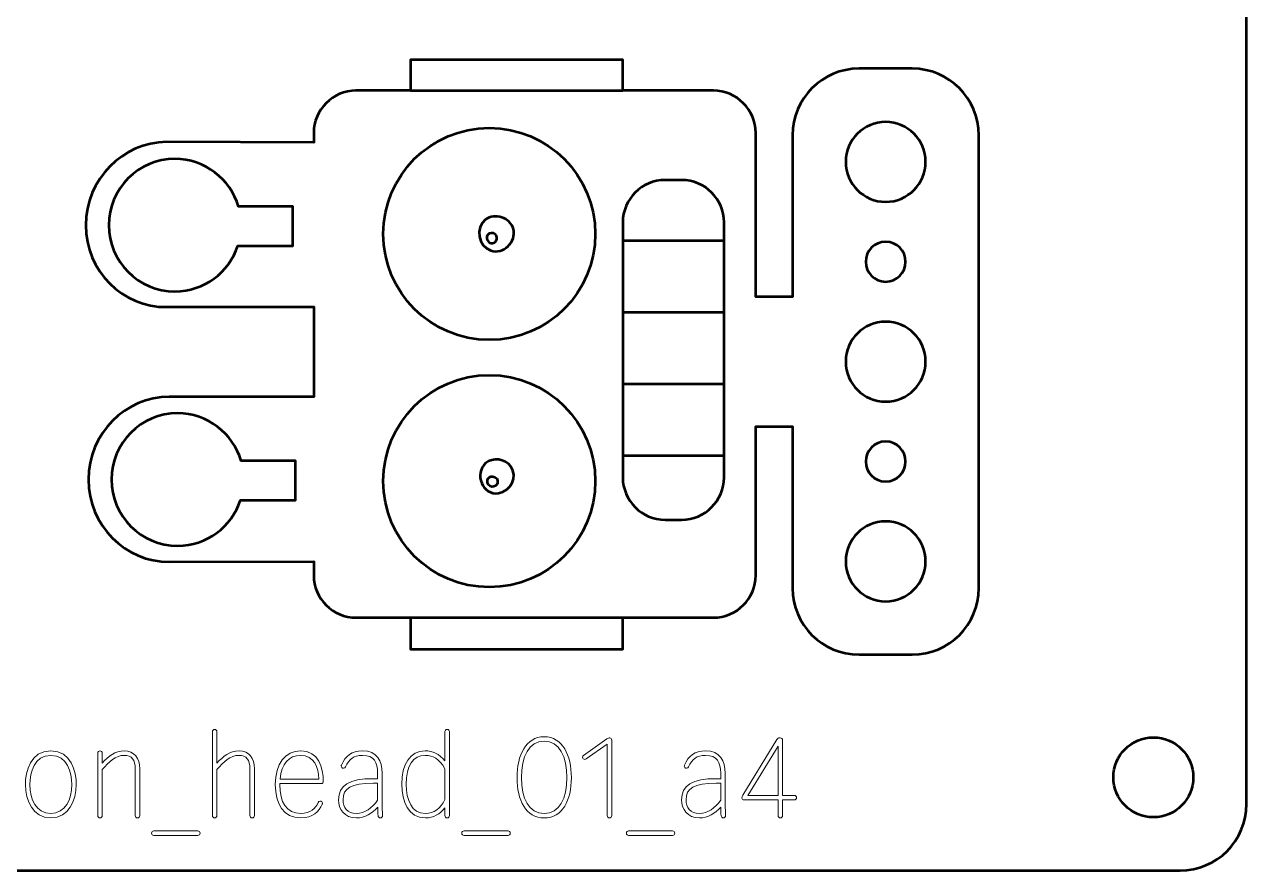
# Model space of a CAD drawing. Header units: centimetres. Extents: x -10.5 to 10.4, y -14.9 to 14.9.
# Drawn here: x 1.22 to 10.4, y -14.95 to -8.6 of the extents above; entities that cross this region are included whole.
import ezdxf

# ---------------------------------------------------------------- set-up
doc = ezdxf.new("R2010")
doc.units = ezdxf.units.CM
doc.header["$MEASUREMENT"] = 0
doc.layers.add('Layer 1', color=7, linetype='Continuous')

msp = doc.modelspace()

# ---------------------------------------------------------------- linework, layer by layer
at = {"layer": 'Layer 1', "lineweight": 53}
msp.add_ellipse((9.7, -14.25), major_axis=(0, 0.3), ratio=1, dxfattribs=at)
at = {"layer": 'Layer 1', "color": 1, "lineweight": 53}
msp.add_open_spline([(-10.5, -14.45), (-10.5, -14.45), (-10.5, 14.45), (-10.5, 14.45), (-10.5, 14.45), (-10.5, 14.72614), (-10.27614, 14.95), (-10, 14.95), (-10, 14.95), (-10, 14.95), (9.9, 14.95), (9.9, 14.95), (9.9, 14.95), (10.17614, 14.95), (10.4, 14.72614), (10.4, 14.45), (10.4, 14.45), (10.4, 14.45), (10.4, -14.45), (10.4, -14.45), (10.4, -14.45), (10.4, -14.72614), (10.17614, -14.95), (9.9, -14.95), (9.9, -14.95), (9.9, -14.95), (-10, -14.95), (-10, -14.95), (-10, -14.95), (-10.27614, -14.95), (-10.5, -14.72614), (-10.5, -14.45)], degree=3, knots=[0, 0, 0, 0, 0.1111111, 0.1111111, 0.1111111, 0.1111111, 0.2222222, 0.2222222, 0.2222222, 0.2222222, 0.3333333, 0.3333333, 0.3333333, 0.3333333, 0.4444444, 0.4444444, 0.4444444, 0.4444444, 0.5555556, 0.5555556, 0.5555556, 0.5555556, 0.6666667, 0.6666667, 0.6666667, 0.6666667, 0.7777778, 0.7777778, 0.7777778, 0.7777778, 1, 1, 1, 1], dxfattribs=at)
at = {"layer": 'Layer 1', "color": 3, "lineweight": 53}
msp.add_open_spline([(8.38858, -9.42856), (8.38858, -9.42856), (8.38858, -12.82856), (8.38858, -12.82856), (8.38858, -12.82856), (8.38858, -13.1047), (8.16472, -13.32856), (7.88858, -13.32856), (7.88858, -13.32856), (7.88858, -13.32856), (7.48858, -13.32856), (7.48858, -13.32856), (7.48858, -13.32856), (7.21244, -13.32856), (6.98858, -13.1047), (6.98858, -12.82856), (6.98858, -12.82856), (6.98858, -12.82856), (6.98858, -11.61606), (6.98858, -11.61606), (6.98858, -11.61606), (6.98858, -11.61606), (6.71225, -11.61606), (6.71225, -11.61606), (6.71225, -11.61606), (6.71225, -11.61606), (6.71225, -12.73344), (6.71225, -12.73344), (6.71225, -12.73344), (6.71225, -12.90807), (6.56939, -13.05093), (6.39476, -13.05093), (6.39476, -13.05093), (6.39476, -13.05093), (5.71346, -13.05093), (5.71346, -13.05093), (5.71346, -13.05093), (5.71346, -13.05093), (5.71346, -13.28888), (5.71346, -13.28888), (5.71346, -13.28888), (5.71346, -13.28888), (4.11785, -13.28888), (4.11785, -13.28888), (4.11785, -13.28888), (4.11785, -13.28888), (4.11785, -13.05093), (4.11785, -13.05093), (4.11785, -13.05093), (4.11785, -13.05093), (3.70924, -13.05093), (3.70924, -13.05093), (3.70924, -13.05093), (3.53461, -13.05093), (3.39173, -12.90807), (3.39173, -12.73344), (3.39173, -12.73344), (3.39173, -12.73344), (3.39173, -12.62852), (3.39173, -12.62852), (3.39173, -12.62852), (3.39173, -12.62852), (2.30532, -12.63199), (2.30532, -12.63199), (2.30532, -12.63199), (1.97675, -12.63547), (1.69841, -12.35713), (1.69841, -12.01396), (1.69841, -12.01396), (1.69841, -11.67053), (1.97675, -11.3922), (2.30532, -11.39219), (2.30532, -11.39219), (2.30532, -11.39219), (3.39173, -11.39218), (3.39173, -11.39218), (3.39173, -11.39218), (3.39173, -11.39218), (3.39173, -10.71833), (3.39173, -10.71833), (3.39173, -10.71833), (3.39173, -10.71833), (2.28697, -10.71777), (2.28697, -10.71777), (2.28697, -10.71777), (1.95692, -10.72525), (1.67857, -10.44693), (1.67857, -10.10377), (1.67857, -10.10377), (1.67857, -9.76032), (1.95692, -9.482), (2.28697, -9.47796), (2.28697, -9.47796), (2.28697, -9.47796), (3.39173, -9.48197), (3.39173, -9.48197), (3.39173, -9.48197), (3.39173, -9.48197), (3.39173, -9.41133), (3.39173, -9.41133), (3.39173, -9.41133), (3.39173, -9.23669), (3.53461, -9.09383), (3.70924, -9.09383), (3.70924, -9.09383), (3.70924, -9.09383), (4.11785, -9.09383), (4.11785, -9.09383), (4.11785, -9.09383), (4.11785, -9.09383), (4.11785, -8.86142), (4.11785, -8.86142), (4.11785, -8.86142), (4.11785, -8.86142), (5.71346, -8.86142), (5.71346, -8.86142), (5.71346, -8.86142), (5.71346, -8.86142), (5.71346, -9.09383), (5.71346, -9.09383), (5.71346, -9.09383), (5.71346, -9.09383), (6.39476, -9.09383), (6.39476, -9.09383), (6.39476, -9.09383), (6.56939, -9.09383), (6.71225, -9.23669), (6.71225, -9.41133), (6.71225, -9.41133), (6.71225, -9.41133), (6.71225, -10.64106), (6.71225, -10.64106), (6.71225, -10.64106), (6.71225, -10.64106), (6.98858, -10.64106), (6.98858, -10.64106), (6.98858, -10.64106), (6.98858, -10.64106), (6.98858, -9.42856), (6.98858, -9.42856), (6.98858, -9.42856), (6.98858, -9.15242), (7.21244, -8.92856), (7.48858, -8.92856), (7.48858, -8.92856), (7.48858, -8.92856), (7.88858, -8.92856), (7.88858, -8.92856), (7.88858, -8.92856), (8.16472, -8.92856), (8.38858, -9.15242), (8.38858, -9.42856)], degree=3, knots=[0, 0, 0, 0, 0.025641, 0.025641, 0.025641, 0.025641, 0.0512821, 0.0512821, 0.0512821, 0.0512821, 0.0769231, 0.0769231, 0.0769231, 0.0769231, 0.1025641, 0.1025641, 0.1025641, 0.1025641, 0.1282051, 0.1282051, 0.1282051, 0.1282051, 0.1538462, 0.1538462, 0.1538462, 0.1538462, 0.1794872, 0.1794872, 0.1794872, 0.1794872, 0.2051282, 0.2051282, 0.2051282, 0.2051282, 0.2307692, 0.2307692, 0.2307692, 0.2307692, 0.2564103, 0.2564103, 0.2564103, 0.2564103, 0.2820513, 0.2820513, 0.2820513, 0.2820513, 0.3076923, 0.3076923, 0.3076923, 0.3076923, 0.3333333, 0.3333333, 0.3333333, 0.3333333, 0.3589744, 0.3589744, 0.3589744, 0.3589744, 0.3846154, 0.3846154, 0.3846154, 0.3846154, 0.4102564, 0.4102564, 0.4102564, 0.4102564, 0.4358974, 0.4358974, 0.4358974, 0.4358974, 0.4615385, 0.4615385, 0.4615385, 0.4615385, 0.4871795, 0.4871795, 0.4871795, 0.4871795, 0.5128205, 0.5128205, 0.5128205, 0.5128205, 0.5384615, 0.5384615, 0.5384615, 0.5384615, 0.5641026, 0.5641026, 0.5641026, 0.5641026, 0.5897436, 0.5897436, 0.5897436, 0.5897436, 0.6153846, 0.6153846, 0.6153846, 0.6153846, 0.6410256, 0.6410256, 0.6410256, 0.6410256, 0.6666667, 0.6666667, 0.6666667, 0.6666667, 0.6923077, 0.6923077, 0.6923077, 0.6923077, 0.7179487, 0.7179487, 0.7179487, 0.7179487, 0.7435897, 0.7435897, 0.7435897, 0.7435897, 0.7692308, 0.7692308, 0.7692308, 0.7692308, 0.7948718, 0.7948718, 0.7948718, 0.7948718, 0.8205128, 0.8205128, 0.8205128, 0.8205128, 0.8461538, 0.8461538, 0.8461538, 0.8461538, 0.8717949, 0.8717949, 0.8717949, 0.8717949, 0.8974359, 0.8974359, 0.8974359, 0.8974359, 0.9230769, 0.9230769, 0.9230769, 0.9230769, 0.9487179, 0.9487179, 0.9487179, 0.9487179, 1, 1, 1, 1], dxfattribs=at)
at = {"layer": 'Layer 1', "color": 5, "lineweight": 53}
for points in [[(4.11786, -9.09383), (4.11786, -9.09383), (5.71346, -9.09383), (5.71346, -9.09383)], [(6.03095, -9.76503), (5.85632, -9.76503), (5.71346, -9.90791), (5.71346, -10.08253)], [(6.15663, -9.76503), (6.15663, -9.76503), (6.03095, -9.76503), (6.03095, -9.76503)], [(6.47413, -10.08253), (6.47413, -9.90791), (6.33126, -9.76503), (6.15663, -9.76503)], [(5.71346, -10.08253), (5.71346, -10.08253), (5.71346, -11.99805), (5.71346, -11.99805)], [(6.47413, -11.99805), (6.47413, -11.99805), (6.47413, -10.08253), (6.47413, -10.08253)], [(6.47413, -10.22144), (6.47413, -10.22144), (5.71346, -10.22144), (5.71346, -10.22144)], [(6.47413, -10.75941), (6.47413, -10.75941), (5.71346, -10.75941), (5.71346, -10.75941)], [(6.47413, -11.29741), (6.47413, -11.29741), (5.71346, -11.29741), (5.71346, -11.29741)], [(6.47413, -11.83538), (6.47413, -11.83538), (5.71346, -11.83538), (5.71346, -11.83538)], [(5.71346, -11.99805), (5.71346, -12.17267), (5.85632, -12.31555), (6.03095, -12.31555)], [(6.15663, -12.31555), (6.33126, -12.31555), (6.47413, -12.17267), (6.47413, -11.99805)], [(6.03095, -12.31555), (6.03095, -12.31555), (6.15663, -12.31555), (6.15663, -12.31555)], [(4.11785, -13.05093), (4.11785, -13.05093), (5.71346, -13.05094), (5.71346, -13.05094)]]:
    msp.add_open_spline(points, degree=3, dxfattribs=at)
at = {"layer": 'Layer 1', "lineweight": 53}
for points in [[(7.68858, -9.92856), (7.5229, -9.92856), (7.38858, -9.79424), (7.38858, -9.62856), (7.38858, -9.62856), (7.38858, -9.46288), (7.5229, -9.32856), (7.68858, -9.32856), (7.68858, -9.32856), (7.85426, -9.32856), (7.98858, -9.46288), (7.98858, -9.62856), (7.98858, -9.62856), (7.98858, -9.79424), (7.85426, -9.92856), (7.68858, -9.92856)], [(7.68858, -10.52856), (7.60574, -10.52856), (7.53858, -10.4614), (7.53858, -10.37856), (7.53858, -10.37856), (7.53858, -10.29572), (7.60574, -10.22856), (7.68858, -10.22856), (7.68858, -10.22856), (7.77142, -10.22856), (7.83858, -10.29572), (7.83858, -10.37856), (7.83858, -10.37856), (7.83858, -10.4614), (7.77142, -10.52856), (7.68858, -10.52856)], [(7.68858, -11.42856), (7.5229, -11.42856), (7.38858, -11.29424), (7.38858, -11.12856), (7.38858, -11.12856), (7.38858, -10.96288), (7.5229, -10.82856), (7.68858, -10.82856), (7.68858, -10.82856), (7.85426, -10.82856), (7.98858, -10.96288), (7.98858, -11.12856), (7.98858, -11.12856), (7.98858, -11.29424), (7.85426, -11.42856), (7.68858, -11.42856)], [(7.68858, -12.02856), (7.60574, -12.02856), (7.53858, -11.9614), (7.53858, -11.87856), (7.53858, -11.87856), (7.53858, -11.79572), (7.60574, -11.72856), (7.68858, -11.72856), (7.68858, -11.72856), (7.77142, -11.72856), (7.83858, -11.79572), (7.83858, -11.87856), (7.83858, -11.87856), (7.83858, -11.9614), (7.77142, -12.02856), (7.68858, -12.02856)], [(7.68858, -12.92856), (7.5229, -12.92856), (7.38858, -12.79424), (7.38858, -12.62856), (7.38858, -12.62856), (7.38858, -12.46288), (7.5229, -12.32856), (7.68858, -12.32856), (7.68858, -12.32856), (7.85426, -12.32856), (7.98858, -12.46288), (7.98858, -12.62856), (7.98858, -12.62856), (7.98858, -12.79424), (7.85426, -12.92856), (7.68858, -12.92856)]]:
    msp.add_open_spline(points, degree=3, knots=[0, 0, 0, 0, 0.2, 0.2, 0.2, 0.2, 0.4, 0.4, 0.4, 0.4, 0.6, 0.6, 0.6, 0.6, 1, 1, 1, 1], dxfattribs=at)
at = {"layer": 'Layer 1', "color": 5, "lineweight": 53}
for points, knots in [([(4.7105, -9.37368), (4.27078, -9.37368), (3.9143, -9.73015), (3.9143, -10.16989), (3.9143, -10.16989), (3.9143, -10.60963), (4.27078, -10.96612), (4.7105, -10.96612), (4.7105, -10.96612), (5.15024, -10.96612), (5.50672, -10.60963), (5.50672, -10.16989), (5.50672, -10.16989), (5.50672, -9.73015), (5.15024, -9.37368), (4.7105, -9.37368)], [0, 0, 0, 0, 0.2, 0.2, 0.2, 0.2, 0.4, 0.4, 0.4, 0.4, 0.6, 0.6, 0.6, 0.6, 1, 1, 1, 1]), ([(2.34887, -9.60632), (2.57492, -9.60632), (2.76564, -9.75703), (2.82596, -9.96341), (2.82596, -9.96341), (2.82596, -9.96341), (3.23448, -9.96341), (3.23448, -9.96341), (3.23448, -9.96341), (3.23448, -9.96341), (3.23448, -10.25951), (3.23448, -10.25951), (3.23448, -10.25951), (3.23448, -10.25951), (2.8211, -10.25951), (2.8211, -10.25951), (2.8211, -10.25951), (2.7559, -10.45785), (2.5692, -10.60093), (2.34887, -10.60093), (2.34887, -10.60093), (2.07413, -10.60093), (1.85145, -10.37826), (1.85145, -10.10374), (1.85145, -10.10374), (1.85145, -9.82898), (2.07413, -9.60632), (2.34887, -9.60632)], [0, 0, 0, 0, 0.125, 0.125, 0.125, 0.125, 0.25, 0.25, 0.25, 0.25, 0.375, 0.375, 0.375, 0.375, 0.5, 0.5, 0.5, 0.5, 0.625, 0.625, 0.625, 0.625, 0.75, 0.75, 0.75, 0.75, 1, 1, 1, 1]), ([(4.80458, -10.04599), (4.84578, -10.05989), (4.88115, -10.09111), (4.89239, -10.13345), (4.89239, -10.13345), (4.91695, -10.22582), (4.81551, -10.32918), (4.72112, -10.2936), (4.72112, -10.2936), (4.62437, -10.26474), (4.60625, -10.12103), (4.68176, -10.06237), (4.68176, -10.06237), (4.71635, -10.03553), (4.76339, -10.03211), (4.80458, -10.04599)], [0, 0, 0, 0, 0.2, 0.2, 0.2, 0.2, 0.4, 0.4, 0.4, 0.4, 0.6, 0.6, 0.6, 0.6, 1, 1, 1, 1]), ([(4.70156, -10.22432), (4.69178, -10.2113), (4.68892, -10.19278), (4.69819, -10.17885), (4.69819, -10.17885), (4.71098, -10.15965), (4.74002, -10.15709), (4.75659, -10.17283), (4.75659, -10.17283), (4.7694, -10.185), (4.77215, -10.2064), (4.76287, -10.22141), (4.76287, -10.22141), (4.75667, -10.2314), (4.74556, -10.23787), (4.73399, -10.23931), (4.73399, -10.23931), (4.72071, -10.24094), (4.70952, -10.23492), (4.70156, -10.22432)], [0, 0, 0, 0, 0.1666667, 0.1666667, 0.1666667, 0.1666667, 0.3333333, 0.3333333, 0.3333333, 0.3333333, 0.5, 0.5, 0.5, 0.5, 0.6666667, 0.6666667, 0.6666667, 0.6666667, 1, 1, 1, 1]), ([(4.7105, -11.22977), (4.27078, -11.22977), (3.9143, -11.58624), (3.9143, -12.02598), (3.9143, -12.02598), (3.9143, -12.46572), (4.27078, -12.82223), (4.7105, -12.82223), (4.7105, -12.82223), (5.15024, -12.82223), (5.50672, -12.46572), (5.50672, -12.02598), (5.50672, -12.02598), (5.50672, -11.58624), (5.15024, -11.22977), (4.7105, -11.22977)], [0, 0, 0, 0, 0.2, 0.2, 0.2, 0.2, 0.4, 0.4, 0.4, 0.4, 0.6, 0.6, 0.6, 0.6, 1, 1, 1, 1]), ([(2.36871, -11.51651), (2.59477, -11.51651), (2.78548, -11.66722), (2.84581, -11.87359), (2.84581, -11.87359), (2.84581, -11.87359), (3.25433, -11.87359), (3.25433, -11.87359), (3.25433, -11.87359), (3.25433, -11.87359), (3.25433, -12.16971), (3.25433, -12.16971), (3.25433, -12.16971), (3.25433, -12.16971), (2.84094, -12.16971), (2.84094, -12.16971), (2.84094, -12.16971), (2.77575, -12.36804), (2.58905, -12.51113), (2.36871, -12.51113), (2.36871, -12.51113), (2.09396, -12.51113), (1.87129, -12.28846), (1.87129, -12.01392), (1.87129, -12.01392), (1.87129, -11.73918), (2.09396, -11.51651), (2.36871, -11.51651)], [0, 0, 0, 0, 0.125, 0.125, 0.125, 0.125, 0.25, 0.25, 0.25, 0.25, 0.375, 0.375, 0.375, 0.375, 0.5, 0.5, 0.5, 0.5, 0.625, 0.625, 0.625, 0.625, 0.75, 0.75, 0.75, 0.75, 1, 1, 1, 1]), ([(4.87183, -11.91579), (4.92842, -11.99477), (4.87256, -12.10045), (4.78021, -12.1161), (4.78021, -12.1161), (4.66047, -12.13645), (4.59407, -11.96881), (4.68336, -11.89184), (4.68336, -11.89184), (4.73723, -11.84546), (4.83007, -11.85755), (4.87183, -11.91579)], [0, 0, 0, 0, 0.25, 0.25, 0.25, 0.25, 0.5, 0.5, 0.5, 0.5, 1, 1, 1, 1]), ([(4.72198, -11.99142), (4.70423, -11.99634), (4.6908, -12.0147), (4.69747, -12.03899), (4.69747, -12.03899), (4.71095, -12.08804), (4.7831, -12.07125), (4.77328, -12.02026), (4.77328, -12.02026), (4.76879, -11.99708), (4.7422, -11.98581), (4.72198, -11.99142)], [0, 0, 0, 0, 0.25, 0.25, 0.25, 0.25, 0.5, 0.5, 0.5, 0.5, 1, 1, 1, 1])]:
    msp.add_open_spline(points, degree=3, knots=knots, dxfattribs=at)
at = {"layer": 'Layer 1', "color": 5, "lineweight": 9}
for points, knots in [([(2.64752, -14.5548), (2.65684, -14.5548), (2.66446, -14.54718), (2.66446, -14.53787), (2.66446, -14.53787), (2.66446, -14.53787), (2.66446, -14.19243), (2.66446, -14.19243), (2.66446, -14.19243), (2.71441, -14.1357), (2.76436, -14.0849), (2.8304, -14.0849), (2.8304, -14.0849), (2.88713, -14.0849), (2.91253, -14.11877), (2.91253, -14.1865), (2.91253, -14.1865), (2.91253, -14.1865), (2.91253, -14.53787), (2.91253, -14.53787), (2.91253, -14.53787), (2.91253, -14.54718), (2.92015, -14.5548), (2.92946, -14.5548), (2.92946, -14.5548), (2.93878, -14.5548), (2.9464, -14.54718), (2.9464, -14.53787), (2.9464, -14.53787), (2.9464, -14.53787), (2.9464, -14.1865), (2.9464, -14.1865), (2.9464, -14.1865), (2.9464, -14.10522), (2.9066, -14.05103), (2.8304, -14.05103), (2.8304, -14.05103), (2.76267, -14.05103), (2.71018, -14.09421), (2.66446, -14.14248), (2.66446, -14.14248), (2.66446, -14.14248), (2.66446, -13.9071), (2.66446, -13.9071), (2.66446, -13.9071), (2.66446, -13.89779), (2.65684, -13.89017), (2.64752, -13.89017), (2.64752, -13.89017), (2.63821, -13.89017), (2.63059, -13.89779), (2.63059, -13.9071), (2.63059, -13.9071), (2.63059, -13.9071), (2.63059, -14.53787), (2.63059, -14.53787), (2.63059, -14.53787), (2.63059, -14.54718), (2.63821, -14.5548), (2.64752, -14.5548)], [0, 0, 0, 0, 0.0625, 0.0625, 0.0625, 0.0625, 0.125, 0.125, 0.125, 0.125, 0.1875, 0.1875, 0.1875, 0.1875, 0.25, 0.25, 0.25, 0.25, 0.3125, 0.3125, 0.3125, 0.3125, 0.375, 0.375, 0.375, 0.375, 0.4375, 0.4375, 0.4375, 0.4375, 0.5, 0.5, 0.5, 0.5, 0.5625, 0.5625, 0.5625, 0.5625, 0.625, 0.625, 0.625, 0.625, 0.6875, 0.6875, 0.6875, 0.6875, 0.75, 0.75, 0.75, 0.75, 0.8125, 0.8125, 0.8125, 0.8125, 0.875, 0.875, 0.875, 0.875, 1, 1, 1, 1]), ([(4.2308, -14.5548), (4.29091, -14.5548), (4.34002, -14.52686), (4.37727, -14.4803), (4.37727, -14.4803), (4.37727, -14.4803), (4.37727, -14.53787), (4.37727, -14.53787), (4.37727, -14.53787), (4.37727, -14.54718), (4.38489, -14.5548), (4.3942, -14.5548), (4.3942, -14.5548), (4.40352, -14.5548), (4.41114, -14.54718), (4.41114, -14.53787), (4.41114, -14.53787), (4.41114, -14.53787), (4.41114, -13.9071), (4.41114, -13.9071), (4.41114, -13.9071), (4.41114, -13.89779), (4.40352, -13.89017), (4.3942, -13.89017), (4.3942, -13.89017), (4.38489, -13.89017), (4.37727, -13.89779), (4.37727, -13.9071), (4.37727, -13.9071), (4.37727, -13.9071), (4.37727, -14.12639), (4.37727, -14.12639), (4.37727, -14.12639), (4.33409, -14.07389), (4.28329, -14.05103), (4.22995, -14.05103), (4.22995, -14.05103), (4.1148, -14.05103), (4.053, -14.15264), (4.053, -14.30165), (4.053, -14.30165), (4.053, -14.43119), (4.1021, -14.5548), (4.2308, -14.5548)], [0, 0, 0, 0, 0.0833333, 0.0833333, 0.0833333, 0.0833333, 0.1666667, 0.1666667, 0.1666667, 0.1666667, 0.25, 0.25, 0.25, 0.25, 0.3333333, 0.3333333, 0.3333333, 0.3333333, 0.4166667, 0.4166667, 0.4166667, 0.4166667, 0.5, 0.5, 0.5, 0.5, 0.5833333, 0.5833333, 0.5833333, 0.5833333, 0.6666667, 0.6666667, 0.6666667, 0.6666667, 0.75, 0.75, 0.75, 0.75, 0.8333333, 0.8333333, 0.8333333, 0.8333333, 1, 1, 1, 1]), ([(5.12318, -14.5548), (5.26204, -14.5548), (5.32723, -14.42103), (5.32723, -14.25254), (5.32723, -14.25254), (5.32723, -14.08575), (5.26204, -13.9452), (5.12403, -13.9452), (5.12403, -13.9452), (5.12403, -13.9452), (5.12318, -13.9452), (5.12318, -13.9452), (5.12318, -13.9452), (5.12318, -13.9452), (5.12234, -13.9452), (5.12234, -13.9452), (5.12234, -13.9452), (4.98433, -13.9452), (4.91914, -14.08575), (4.91914, -14.25254), (4.91914, -14.25254), (4.91914, -14.42103), (4.98433, -14.5548), (5.12318, -14.5548)], [0, 0, 0, 0, 0.1428571, 0.1428571, 0.1428571, 0.1428571, 0.2857143, 0.2857143, 0.2857143, 0.2857143, 0.4285714, 0.4285714, 0.4285714, 0.4285714, 0.5714286, 0.5714286, 0.5714286, 0.5714286, 0.7142857, 0.7142857, 0.7142857, 0.7142857, 1, 1, 1, 1]), ([(5.61341, -14.5548), (5.62272, -14.5548), (5.63034, -14.54718), (5.63034, -14.53787), (5.63034, -14.53787), (5.63034, -14.53787), (5.63034, -13.9706), (5.63034, -13.9706), (5.63034, -13.9706), (5.63034, -13.95959), (5.62526, -13.95367), (5.61595, -13.95367), (5.61595, -13.95367), (5.60833, -13.95367), (5.60156, -13.95536), (5.59478, -13.96044), (5.59478, -13.96044), (5.59478, -13.96044), (5.41868, -14.0849), (5.41868, -14.0849), (5.41868, -14.0849), (5.41444, -14.08744), (5.4119, -14.09252), (5.4119, -14.09845), (5.4119, -14.09845), (5.4119, -14.10776), (5.41952, -14.11538), (5.42884, -14.11538), (5.42884, -14.11538), (5.43222, -14.11538), (5.43561, -14.11453), (5.439, -14.11199), (5.439, -14.11199), (5.439, -14.11199), (5.59648, -14.00108), (5.59648, -14.00108), (5.59648, -14.00108), (5.59648, -14.00108), (5.59648, -14.53787), (5.59648, -14.53787), (5.59648, -14.53787), (5.59648, -14.54718), (5.6041, -14.5548), (5.61341, -14.5548)], [0, 0, 0, 0, 0.0833333, 0.0833333, 0.0833333, 0.0833333, 0.1666667, 0.1666667, 0.1666667, 0.1666667, 0.25, 0.25, 0.25, 0.25, 0.3333333, 0.3333333, 0.3333333, 0.3333333, 0.4166667, 0.4166667, 0.4166667, 0.4166667, 0.5, 0.5, 0.5, 0.5, 0.5833333, 0.5833333, 0.5833333, 0.5833333, 0.6666667, 0.6666667, 0.6666667, 0.6666667, 0.75, 0.75, 0.75, 0.75, 0.8333333, 0.8333333, 0.8333333, 0.8333333, 1, 1, 1, 1]), ([(6.89696, -14.5548), (6.90627, -14.5548), (6.91389, -14.54718), (6.91389, -14.53787), (6.91389, -14.53787), (6.91389, -14.53787), (6.91389, -14.41934), (6.91389, -14.41934), (6.91389, -14.41934), (6.91389, -14.41934), (7.00195, -14.41934), (7.00195, -14.41934), (7.00195, -14.41934), (7.01126, -14.41934), (7.01888, -14.41172), (7.01888, -14.4024), (7.01888, -14.4024), (7.01888, -14.39309), (7.01126, -14.38547), (7.00195, -14.38547), (7.00195, -14.38547), (7.00195, -14.38547), (6.91389, -14.38547), (6.91389, -14.38547), (6.91389, -14.38547), (6.91389, -14.38547), (6.91389, -13.9706), (6.91389, -13.9706), (6.91389, -13.9706), (6.91389, -13.95959), (6.90796, -13.95367), (6.89696, -13.95367), (6.89696, -13.95367), (6.89696, -13.95367), (6.89188, -13.95367), (6.89188, -13.95367), (6.89188, -13.95367), (6.88256, -13.95367), (6.87664, -13.95705), (6.87156, -13.96552), (6.87156, -13.96552), (6.87156, -13.96552), (6.61502, -14.38462), (6.61502, -14.38462), (6.61502, -14.38462), (6.61078, -14.3914), (6.60909, -14.39732), (6.60909, -14.40579), (6.60909, -14.40579), (6.60909, -14.40579), (6.60909, -14.40664), (6.60909, -14.40664), (6.60909, -14.40664), (6.60909, -14.4151), (6.61502, -14.41934), (6.62602, -14.41934), (6.62602, -14.41934), (6.62602, -14.41934), (6.88002, -14.41934), (6.88002, -14.41934), (6.88002, -14.41934), (6.88002, -14.41934), (6.88002, -14.53787), (6.88002, -14.53787), (6.88002, -14.53787), (6.88002, -14.54718), (6.88764, -14.5548), (6.89696, -14.5548)], [0, 0, 0, 0, 0.0555556, 0.0555556, 0.0555556, 0.0555556, 0.1111111, 0.1111111, 0.1111111, 0.1111111, 0.1666667, 0.1666667, 0.1666667, 0.1666667, 0.2222222, 0.2222222, 0.2222222, 0.2222222, 0.2777778, 0.2777778, 0.2777778, 0.2777778, 0.3333333, 0.3333333, 0.3333333, 0.3333333, 0.3888889, 0.3888889, 0.3888889, 0.3888889, 0.4444444, 0.4444444, 0.4444444, 0.4444444, 0.5, 0.5, 0.5, 0.5, 0.5555556, 0.5555556, 0.5555556, 0.5555556, 0.6111111, 0.6111111, 0.6111111, 0.6111111, 0.6666667, 0.6666667, 0.6666667, 0.6666667, 0.7222222, 0.7222222, 0.7222222, 0.7222222, 0.7777778, 0.7777778, 0.7777778, 0.7777778, 0.8333333, 0.8333333, 0.8333333, 0.8333333, 0.8888889, 0.8888889, 0.8888889, 0.8888889, 1, 1, 1, 1]), ([(5.12318, -14.52094), (5.00719, -14.52094), (4.953, -14.41087), (4.953, -14.25254), (4.953, -14.25254), (4.953, -14.09591), (5.00804, -13.97907), (5.12234, -13.97907), (5.12234, -13.97907), (5.12234, -13.97907), (5.12318, -13.97907), (5.12318, -13.97907), (5.12318, -13.97907), (5.12318, -13.97907), (5.12403, -13.97907), (5.12403, -13.97907), (5.12403, -13.97907), (5.23833, -13.97907), (5.29337, -14.09591), (5.29337, -14.25254), (5.29337, -14.25254), (5.29337, -14.41087), (5.23918, -14.52094), (5.12318, -14.52094)], [0, 0, 0, 0, 0.1428571, 0.1428571, 0.1428571, 0.1428571, 0.2857143, 0.2857143, 0.2857143, 0.2857143, 0.4285714, 0.4285714, 0.4285714, 0.4285714, 0.5714286, 0.5714286, 0.5714286, 0.5714286, 0.7142857, 0.7142857, 0.7142857, 0.7142857, 1, 1, 1, 1]), ([(6.65396, -14.38547), (6.65396, -14.38547), (6.88002, -14.01717), (6.88002, -14.01717), (6.88002, -14.01717), (6.88002, -14.01717), (6.88002, -14.38547), (6.88002, -14.38547), (6.88002, -14.38547), (6.88002, -14.38547), (6.65396, -14.38547), (6.65396, -14.38547)], [0, 0, 0, 0, 0.25, 0.25, 0.25, 0.25, 0.5, 0.5, 0.5, 0.5, 1, 1, 1, 1]), ([(1.41646, -14.5548), (1.55108, -14.5548), (1.60781, -14.42442), (1.60781, -14.30504), (1.60781, -14.30504), (1.60781, -14.20852), (1.56971, -14.05103), (1.41731, -14.05103), (1.41731, -14.05103), (1.41731, -14.05103), (1.41646, -14.05103), (1.41646, -14.05103), (1.41646, -14.05103), (1.41646, -14.05103), (1.41562, -14.05103), (1.41562, -14.05103), (1.41562, -14.05103), (1.26322, -14.05103), (1.22512, -14.20852), (1.22512, -14.30504), (1.22512, -14.30504), (1.22512, -14.42442), (1.28184, -14.5548), (1.41646, -14.5548)], [0, 0, 0, 0, 0.1428571, 0.1428571, 0.1428571, 0.1428571, 0.2857143, 0.2857143, 0.2857143, 0.2857143, 0.4285714, 0.4285714, 0.4285714, 0.4285714, 0.5714286, 0.5714286, 0.5714286, 0.5714286, 0.7142857, 0.7142857, 0.7142857, 0.7142857, 1, 1, 1, 1]), ([(1.41646, -14.52094), (1.30555, -14.52094), (1.25898, -14.41595), (1.25898, -14.30504), (1.25898, -14.30504), (1.25898, -14.21444), (1.29031, -14.0849), (1.41562, -14.0849), (1.41562, -14.0849), (1.41562, -14.0849), (1.41646, -14.0849), (1.41646, -14.0849), (1.41646, -14.0849), (1.41646, -14.0849), (1.41731, -14.0849), (1.41731, -14.0849), (1.41731, -14.0849), (1.54262, -14.0849), (1.57394, -14.21444), (1.57394, -14.30504), (1.57394, -14.30504), (1.57394, -14.41595), (1.52738, -14.52094), (1.41646, -14.52094)], [0, 0, 0, 0, 0.1428571, 0.1428571, 0.1428571, 0.1428571, 0.2857143, 0.2857143, 0.2857143, 0.2857143, 0.4285714, 0.4285714, 0.4285714, 0.4285714, 0.5714286, 0.5714286, 0.5714286, 0.5714286, 0.7142857, 0.7142857, 0.7142857, 0.7142857, 1, 1, 1, 1]), ([(1.78561, -14.5548), (1.79493, -14.5548), (1.80255, -14.54718), (1.80255, -14.53787), (1.80255, -14.53787), (1.80255, -14.53787), (1.80255, -14.19243), (1.80255, -14.19243), (1.80255, -14.19243), (1.8525, -14.1357), (1.90245, -14.0849), (1.96849, -14.0849), (1.96849, -14.0849), (2.02522, -14.0849), (2.05062, -14.11877), (2.05062, -14.1865), (2.05062, -14.1865), (2.05062, -14.1865), (2.05062, -14.53787), (2.05062, -14.53787), (2.05062, -14.53787), (2.05062, -14.54718), (2.05824, -14.5548), (2.06755, -14.5548), (2.06755, -14.5548), (2.07687, -14.5548), (2.08449, -14.54718), (2.08449, -14.53787), (2.08449, -14.53787), (2.08449, -14.53787), (2.08449, -14.1865), (2.08449, -14.1865), (2.08449, -14.1865), (2.08449, -14.10522), (2.04469, -14.05103), (1.96849, -14.05103), (1.96849, -14.05103), (1.90076, -14.05103), (1.84827, -14.09421), (1.80255, -14.14248), (1.80255, -14.14248), (1.80255, -14.14248), (1.80255, -14.06797), (1.80255, -14.06797), (1.80255, -14.06797), (1.80255, -14.05865), (1.79493, -14.05103), (1.78561, -14.05103), (1.78561, -14.05103), (1.7763, -14.05103), (1.76868, -14.05865), (1.76868, -14.06797), (1.76868, -14.06797), (1.76868, -14.06797), (1.76868, -14.53787), (1.76868, -14.53787), (1.76868, -14.53787), (1.76868, -14.54718), (1.7763, -14.5548), (1.78561, -14.5548)], [0, 0, 0, 0, 0.0625, 0.0625, 0.0625, 0.0625, 0.125, 0.125, 0.125, 0.125, 0.1875, 0.1875, 0.1875, 0.1875, 0.25, 0.25, 0.25, 0.25, 0.3125, 0.3125, 0.3125, 0.3125, 0.375, 0.375, 0.375, 0.375, 0.4375, 0.4375, 0.4375, 0.4375, 0.5, 0.5, 0.5, 0.5, 0.5625, 0.5625, 0.5625, 0.5625, 0.625, 0.625, 0.625, 0.625, 0.6875, 0.6875, 0.6875, 0.6875, 0.75, 0.75, 0.75, 0.75, 0.8125, 0.8125, 0.8125, 0.8125, 0.875, 0.875, 0.875, 0.875, 1, 1, 1, 1]), ([(3.29523, -14.5548), (3.38328, -14.5548), (3.43239, -14.5057), (3.45525, -14.45151), (3.45525, -14.45151), (3.4561, -14.44982), (3.45694, -14.44728), (3.45694, -14.44474), (3.45694, -14.44474), (3.45694, -14.43542), (3.44932, -14.4278), (3.44001, -14.4278), (3.44001, -14.4278), (3.43324, -14.4278), (3.42646, -14.43204), (3.42477, -14.43881), (3.42477, -14.43881), (3.40445, -14.48538), (3.36804, -14.52094), (3.29523, -14.52094), (3.29523, -14.52094), (3.18432, -14.52094), (3.1369, -14.43542), (3.1369, -14.30504), (3.1369, -14.30504), (3.1369, -14.30504), (3.1369, -14.29657), (3.1369, -14.29657), (3.1369, -14.29657), (3.1369, -14.29657), (3.44678, -14.29657), (3.44678, -14.29657), (3.44678, -14.29657), (3.45779, -14.29657), (3.46372, -14.29064), (3.46372, -14.27964), (3.46372, -14.27964), (3.46372, -14.18058), (3.429, -14.05103), (3.29269, -14.05103), (3.29269, -14.05103), (3.17585, -14.05103), (3.10304, -14.1484), (3.10304, -14.30504), (3.10304, -14.30504), (3.10304, -14.44643), (3.1623, -14.5548), (3.29523, -14.5548)], [0, 0, 0, 0, 0.0769231, 0.0769231, 0.0769231, 0.0769231, 0.1538462, 0.1538462, 0.1538462, 0.1538462, 0.2307692, 0.2307692, 0.2307692, 0.2307692, 0.3076923, 0.3076923, 0.3076923, 0.3076923, 0.3846154, 0.3846154, 0.3846154, 0.3846154, 0.4615385, 0.4615385, 0.4615385, 0.4615385, 0.5384615, 0.5384615, 0.5384615, 0.5384615, 0.6153846, 0.6153846, 0.6153846, 0.6153846, 0.6923077, 0.6923077, 0.6923077, 0.6923077, 0.7692308, 0.7692308, 0.7692308, 0.7692308, 0.8461538, 0.8461538, 0.8461538, 0.8461538, 1, 1, 1, 1]), ([(3.1386, -14.2627), (3.1496, -14.14671), (3.20548, -14.0849), (3.29269, -14.0849), (3.29269, -14.0849), (3.39598, -14.0849), (3.42646, -14.1755), (3.42985, -14.2627), (3.42985, -14.2627), (3.42985, -14.2627), (3.1386, -14.2627), (3.1386, -14.2627)], [0, 0, 0, 0, 0.25, 0.25, 0.25, 0.25, 0.5, 0.5, 0.5, 0.5, 1, 1, 1, 1]), ([(3.71264, -14.5548), (3.77698, -14.5548), (3.82948, -14.52094), (3.87266, -14.47352), (3.87266, -14.47352), (3.87266, -14.49723), (3.8735, -14.52094), (3.8752, -14.53872), (3.8752, -14.53872), (3.87604, -14.54803), (3.88282, -14.5548), (3.89213, -14.5548), (3.89213, -14.5548), (3.90144, -14.5548), (3.90906, -14.54718), (3.90906, -14.53787), (3.90906, -14.53787), (3.90906, -14.53787), (3.90906, -14.53702), (3.90906, -14.53618), (3.90906, -14.53618), (3.90906, -14.53618), (3.90906, -14.53618), (3.90906, -14.53618), (3.90906, -14.53618), (3.90652, -14.5057), (3.90568, -14.45574), (3.90568, -14.42103), (3.90568, -14.42103), (3.90568, -14.42103), (3.90568, -14.21783), (3.90568, -14.21783), (3.90568, -14.21783), (3.90568, -14.12978), (3.86842, -14.05103), (3.75751, -14.05103), (3.75751, -14.05103), (3.67792, -14.05103), (3.63051, -14.08829), (3.60003, -14.15856), (3.60003, -14.15856), (3.59918, -14.16026), (3.59834, -14.1628), (3.59834, -14.16534), (3.59834, -14.16534), (3.59834, -14.17465), (3.60596, -14.18227), (3.61527, -14.18227), (3.61527, -14.18227), (3.62204, -14.18227), (3.62882, -14.17804), (3.63051, -14.17211), (3.63051, -14.17211), (3.6576, -14.11115), (3.69147, -14.0849), (3.75751, -14.0849), (3.75751, -14.0849), (3.84556, -14.0849), (3.87181, -14.13994), (3.87181, -14.21783), (3.87181, -14.21783), (3.87181, -14.21783), (3.87181, -14.26016), (3.87181, -14.26016), (3.87181, -14.26016), (3.87181, -14.26016), (3.8371, -14.26016), (3.8371, -14.26016), (3.8371, -14.26016), (3.6593, -14.26016), (3.57802, -14.31012), (3.57802, -14.41849), (3.57802, -14.41849), (3.57802, -14.48707), (3.6212, -14.5548), (3.71264, -14.5548)], [0, 0, 0, 0, 0.05, 0.05, 0.05, 0.05, 0.1, 0.1, 0.1, 0.1, 0.15, 0.15, 0.15, 0.15, 0.2, 0.2, 0.2, 0.2, 0.25, 0.25, 0.25, 0.25, 0.3, 0.3, 0.3, 0.3, 0.35, 0.35, 0.35, 0.35, 0.4, 0.4, 0.4, 0.4, 0.45, 0.45, 0.45, 0.45, 0.5, 0.5, 0.5, 0.5, 0.55, 0.55, 0.55, 0.55, 0.6, 0.6, 0.6, 0.6, 0.65, 0.65, 0.65, 0.65, 0.7, 0.7, 0.7, 0.7, 0.75, 0.75, 0.75, 0.75, 0.8, 0.8, 0.8, 0.8, 0.85, 0.85, 0.85, 0.85, 0.9, 0.9, 0.9, 0.9, 1, 1, 1, 1]), ([(4.2308, -14.52094), (4.1275, -14.52094), (4.08686, -14.42272), (4.08686, -14.30165), (4.08686, -14.30165), (4.08686, -14.16449), (4.13597, -14.0849), (4.22995, -14.0849), (4.22995, -14.0849), (4.28668, -14.0849), (4.33409, -14.11115), (4.37727, -14.18566), (4.37727, -14.18566), (4.37727, -14.18566), (4.37727, -14.41764), (4.37727, -14.41764), (4.37727, -14.41764), (4.34256, -14.48453), (4.29599, -14.52094), (4.2308, -14.52094)], [0, 0, 0, 0, 0.1666667, 0.1666667, 0.1666667, 0.1666667, 0.3333333, 0.3333333, 0.3333333, 0.3333333, 0.5, 0.5, 0.5, 0.5, 0.6666667, 0.6666667, 0.6666667, 0.6666667, 1, 1, 1, 1]), ([(6.2899, -14.5548), (6.35424, -14.5548), (6.40674, -14.52094), (6.44992, -14.47352), (6.44992, -14.47352), (6.44992, -14.49723), (6.45076, -14.52094), (6.45246, -14.53872), (6.45246, -14.53872), (6.4533, -14.54803), (6.46008, -14.5548), (6.46939, -14.5548), (6.46939, -14.5548), (6.4787, -14.5548), (6.48632, -14.54718), (6.48632, -14.53787), (6.48632, -14.53787), (6.48632, -14.53787), (6.48632, -14.53702), (6.48632, -14.53618), (6.48632, -14.53618), (6.48632, -14.53618), (6.48632, -14.53618), (6.48632, -14.53618), (6.48632, -14.53618), (6.48378, -14.5057), (6.48294, -14.45574), (6.48294, -14.42103), (6.48294, -14.42103), (6.48294, -14.42103), (6.48294, -14.21783), (6.48294, -14.21783), (6.48294, -14.21783), (6.48294, -14.12978), (6.44568, -14.05103), (6.33477, -14.05103), (6.33477, -14.05103), (6.25518, -14.05103), (6.20777, -14.08829), (6.17729, -14.15856), (6.17729, -14.15856), (6.17644, -14.16026), (6.1756, -14.1628), (6.1756, -14.16534), (6.1756, -14.16534), (6.1756, -14.17465), (6.18322, -14.18227), (6.19253, -14.18227), (6.19253, -14.18227), (6.1993, -14.18227), (6.20608, -14.17804), (6.20777, -14.17211), (6.20777, -14.17211), (6.23486, -14.11115), (6.26873, -14.0849), (6.33477, -14.0849), (6.33477, -14.0849), (6.42282, -14.0849), (6.44907, -14.13994), (6.44907, -14.21783), (6.44907, -14.21783), (6.44907, -14.21783), (6.44907, -14.26016), (6.44907, -14.26016), (6.44907, -14.26016), (6.44907, -14.26016), (6.41436, -14.26016), (6.41436, -14.26016), (6.41436, -14.26016), (6.23656, -14.26016), (6.15528, -14.31012), (6.15528, -14.41849), (6.15528, -14.41849), (6.15528, -14.48707), (6.19846, -14.5548), (6.2899, -14.5548)], [0, 0, 0, 0, 0.05, 0.05, 0.05, 0.05, 0.1, 0.1, 0.1, 0.1, 0.15, 0.15, 0.15, 0.15, 0.2, 0.2, 0.2, 0.2, 0.25, 0.25, 0.25, 0.25, 0.3, 0.3, 0.3, 0.3, 0.35, 0.35, 0.35, 0.35, 0.4, 0.4, 0.4, 0.4, 0.45, 0.45, 0.45, 0.45, 0.5, 0.5, 0.5, 0.5, 0.55, 0.55, 0.55, 0.55, 0.6, 0.6, 0.6, 0.6, 0.65, 0.65, 0.65, 0.65, 0.7, 0.7, 0.7, 0.7, 0.75, 0.75, 0.75, 0.75, 0.8, 0.8, 0.8, 0.8, 0.85, 0.85, 0.85, 0.85, 0.9, 0.9, 0.9, 0.9, 1, 1, 1, 1]), ([(3.71264, -14.52094), (3.64152, -14.52094), (3.61188, -14.47522), (3.61188, -14.41849), (3.61188, -14.41849), (3.61188, -14.33128), (3.67115, -14.29403), (3.8371, -14.29403), (3.8371, -14.29403), (3.8371, -14.29403), (3.87181, -14.29403), (3.87181, -14.29403), (3.87181, -14.29403), (3.87181, -14.29403), (3.87181, -14.42188), (3.87181, -14.42188), (3.87181, -14.42188), (3.82694, -14.4803), (3.77783, -14.52094), (3.71264, -14.52094)], [0, 0, 0, 0, 0.1666667, 0.1666667, 0.1666667, 0.1666667, 0.3333333, 0.3333333, 0.3333333, 0.3333333, 0.5, 0.5, 0.5, 0.5, 0.6666667, 0.6666667, 0.6666667, 0.6666667, 1, 1, 1, 1]), ([(6.2899, -14.52094), (6.21878, -14.52094), (6.18914, -14.47522), (6.18914, -14.41849), (6.18914, -14.41849), (6.18914, -14.33128), (6.24841, -14.29403), (6.41436, -14.29403), (6.41436, -14.29403), (6.41436, -14.29403), (6.44907, -14.29403), (6.44907, -14.29403), (6.44907, -14.29403), (6.44907, -14.29403), (6.44907, -14.42188), (6.44907, -14.42188), (6.44907, -14.42188), (6.4042, -14.4803), (6.35509, -14.52094), (6.2899, -14.52094)], [0, 0, 0, 0, 0.1666667, 0.1666667, 0.1666667, 0.1666667, 0.3333333, 0.3333333, 0.3333333, 0.3333333, 0.5, 0.5, 0.5, 0.5, 0.6666667, 0.6666667, 0.6666667, 0.6666667, 1, 1, 1, 1]), ([(2.19033, -14.68604), (2.19033, -14.68604), (2.52053, -14.68604), (2.52053, -14.68604), (2.52053, -14.68604), (2.52984, -14.68604), (2.53746, -14.67842), (2.53746, -14.6691), (2.53746, -14.6691), (2.53746, -14.65979), (2.52984, -14.65217), (2.52053, -14.65217), (2.52053, -14.65217), (2.52053, -14.65217), (2.19033, -14.65217), (2.19033, -14.65217), (2.19033, -14.65217), (2.18101, -14.65217), (2.17339, -14.65979), (2.17339, -14.6691), (2.17339, -14.6691), (2.17339, -14.67842), (2.18101, -14.68604), (2.19033, -14.68604)], [0, 0, 0, 0, 0.1428571, 0.1428571, 0.1428571, 0.1428571, 0.2857143, 0.2857143, 0.2857143, 0.2857143, 0.4285714, 0.4285714, 0.4285714, 0.4285714, 0.5714286, 0.5714286, 0.5714286, 0.5714286, 0.7142857, 0.7142857, 0.7142857, 0.7142857, 1, 1, 1, 1]), ([(4.52121, -14.68604), (4.52121, -14.68604), (4.85141, -14.68604), (4.85141, -14.68604), (4.85141, -14.68604), (4.86072, -14.68604), (4.86834, -14.67842), (4.86834, -14.6691), (4.86834, -14.6691), (4.86834, -14.65979), (4.86072, -14.65217), (4.85141, -14.65217), (4.85141, -14.65217), (4.85141, -14.65217), (4.52121, -14.65217), (4.52121, -14.65217), (4.52121, -14.65217), (4.51189, -14.65217), (4.50427, -14.65979), (4.50427, -14.6691), (4.50427, -14.6691), (4.50427, -14.67842), (4.51189, -14.68604), (4.52121, -14.68604)], [0, 0, 0, 0, 0.1428571, 0.1428571, 0.1428571, 0.1428571, 0.2857143, 0.2857143, 0.2857143, 0.2857143, 0.4285714, 0.4285714, 0.4285714, 0.4285714, 0.5714286, 0.5714286, 0.5714286, 0.5714286, 0.7142857, 0.7142857, 0.7142857, 0.7142857, 1, 1, 1, 1]), ([(5.75735, -14.68604), (5.75735, -14.68604), (6.08755, -14.68604), (6.08755, -14.68604), (6.08755, -14.68604), (6.09686, -14.68604), (6.10448, -14.67842), (6.10448, -14.6691), (6.10448, -14.6691), (6.10448, -14.65979), (6.09686, -14.65217), (6.08755, -14.65217), (6.08755, -14.65217), (6.08755, -14.65217), (5.75735, -14.65217), (5.75735, -14.65217), (5.75735, -14.65217), (5.74803, -14.65217), (5.74041, -14.65979), (5.74041, -14.6691), (5.74041, -14.6691), (5.74041, -14.67842), (5.74803, -14.68604), (5.75735, -14.68604)], [0, 0, 0, 0, 0.1428571, 0.1428571, 0.1428571, 0.1428571, 0.2857143, 0.2857143, 0.2857143, 0.2857143, 0.4285714, 0.4285714, 0.4285714, 0.4285714, 0.5714286, 0.5714286, 0.5714286, 0.5714286, 0.7142857, 0.7142857, 0.7142857, 0.7142857, 1, 1, 1, 1])]:
    msp.add_open_spline(points, degree=3, knots=knots, dxfattribs=at)

doc.saveas('drawing.dxf')
